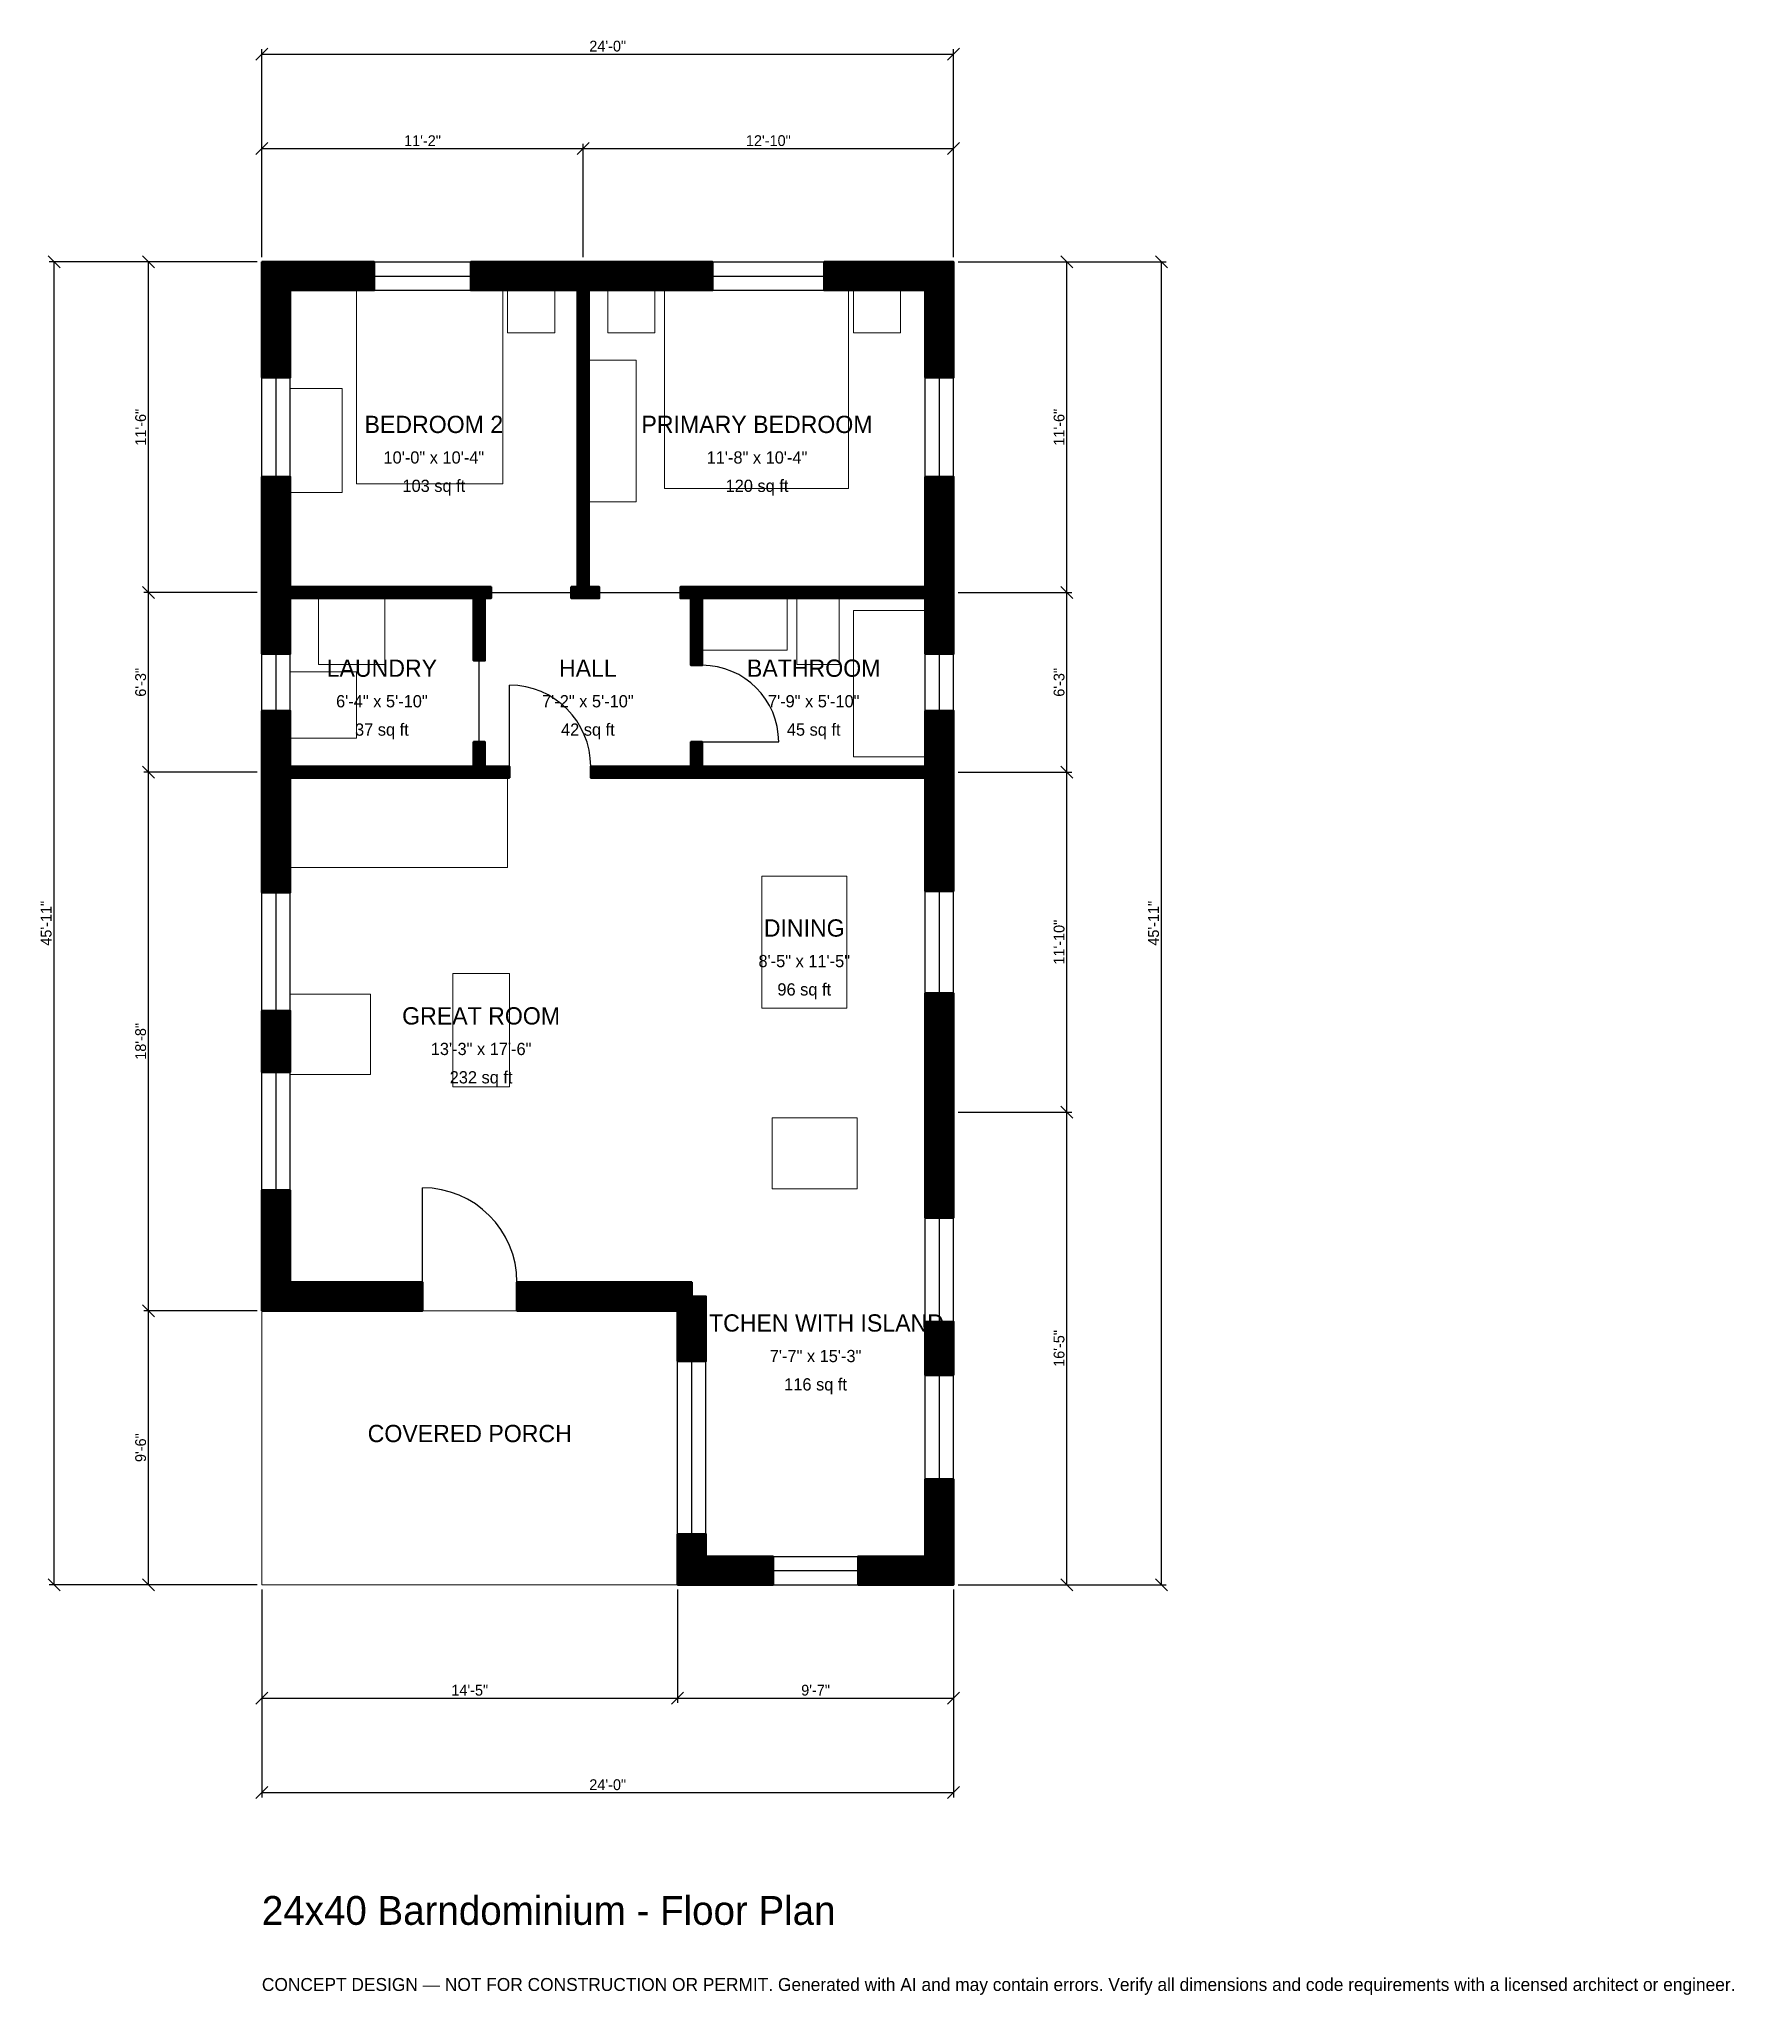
# Model space of a CAD drawing. Header units: inches. Extents: x -93 to 613, y -171 to 644.
import ezdxf
from ezdxf.enums import TextEntityAlignment as Align

# ---------------------------------------------------------------- set-up
doc = ezdxf.new("R2010")
doc.units = ezdxf.units.IN
doc.header["$MEASUREMENT"] = 0
doc.linetypes.add('DASHED', pattern=[0.6, 0.5, -0.1])
for name, color, linetype, lineweight in [('A-ANNO-DIMS', 1, 'Continuous', 13), ('A-ANNO-TEXT', 7, 'Continuous', 18), ('A-AREA-IDEN', 7, 'Continuous', 18), ('A-DOOR', 2, 'Continuous', 25), ('A-FLOR-FIXT', 9, 'Continuous', 13), ('A-FURN', 9, 'Continuous', 13), ('A-GLAZ', 4, 'Continuous', 25), ('A-SITE-PAVE', 8, 'Continuous', 13), ('A-WALL', 7, 'Continuous', 50), ('A-WALL-PATT', 8, 'Continuous', 13)]:
    doc.layers.add(name, color=color, linetype=linetype, lineweight=lineweight)
doc.dimstyles.new('PLAN', dxfattribs={"dimtxt": 4.5, "dimasz": 3, "dimexe": 2, "dimexo": 2, "dimgap": 1, "dimtad": 1, "dimdec": 0, "dimlunit": 4, "dimtsz": 2.5, "dimcen": 2.5, "dimclrd": 1, "dimclre": 1, "dimazin": 3, "dimtfac": 1, "dimtmove": 0, "dimatfit": 3})

msp = doc.modelspace()

# ---------------------------------------------------------------- hatches: boundary and pattern name
at = {"layer": 'A-WALL-PATT'}
h = msp.add_hatch(dxfattribs=at)
h.set_pattern_fill('ANSI31', color=8, scale=0.8)
h.paths.add_polyline_path([(0, 114.1732), (0, 125.9843), (0, 125.9843), (0, 164.3701), (11.811, 164.3701), (11.811, 125.9843), (66.9291, 125.9843), (66.9291, 114.1732), (11.811, 114.1732), (11.811, 114.1732), (0, 114.1732), (0, 114.1732), (0, 114.1732)])
h.paths.add_polyline_path([(0, 239.1732), (11.811, 239.1732), (11.811, 213.5827), (0, 213.5827), (0, 239.1732)])
h.paths.add_polyline_path([(0, 332.6772), (0, 336.2205), (0, 336.2205), (0, 340.9449), (0, 340.9449), (0, 344.4882), (0, 364.1732), (11.811, 364.1732), (11.811, 344.4882), (11.811, 340.9449), (88.189, 340.9449), (88.189, 351.1811), (92.9134, 351.1811), (92.9134, 340.9449), (103.1496, 340.9449), (103.1496, 336.2205), (92.9134, 336.2205), (88.189, 336.2205), (11.811, 336.2205), (11.811, 332.6772), (11.811, 288.3858), (0, 288.3858), (0, 332.6772)])
h.paths.add_polyline_path([(0, 407.4803), (0, 411.0236), (0, 411.0236), (0, 415.748), (0, 415.748), (0, 419.2913), (0, 461.6142), (11.811, 461.6142), (11.811, 419.2913), (11.811, 415.748), (88.189, 415.748), (92.9134, 415.748), (95.4724, 415.748), (95.4724, 411.0236), (92.9134, 411.0236), (92.9134, 385.0394), (88.189, 385.0394), (88.189, 411.0236), (11.811, 411.0236), (11.811, 407.4803), (11.811, 387.7953), (0, 387.7953), (0, 407.4803)])
h.paths.add_polyline_path([(0, 539.3701), (0, 539.3701), (0, 551.1811), (0, 551.1811), (0, 551.1811), (11.811, 551.1811), (11.811, 551.1811), (46.8504, 551.1811), (46.8504, 539.3701), (11.811, 539.3701), (11.811, 502.9528), (0, 502.9528), (0, 539.3701)])
h.paths.add_polyline_path([(127.9528, 551.1811), (131.4961, 551.1811), (131.4961, 551.1811), (136.2205, 551.1811), (136.2205, 551.1811), (139.7638, 551.1811), (187.7953, 551.1811), (187.7953, 539.3701), (139.7638, 539.3701), (136.2205, 539.3701), (136.2205, 415.748), (140.5512, 415.748), (140.5512, 411.0236), (136.2205, 411.0236), (131.4961, 411.0236), (128.937, 411.0236), (128.937, 415.748), (131.4961, 415.748), (131.4961, 539.3701), (127.9528, 539.3701), (87.0079, 539.3701), (87.0079, 551.1811), (127.9528, 551.1811)])
h.paths.add_polyline_path([(276.378, 551.1811), (276.378, 551.1811), (288.189, 551.1811), (288.189, 551.1811), (288.189, 551.1811), (288.189, 539.3701), (288.189, 539.3701), (288.189, 502.9528), (276.378, 502.9528), (276.378, 539.3701), (234.252, 539.3701), (234.252, 551.1811), (276.378, 551.1811)])
h.paths.add_polyline_path([(288.189, 419.2913), (288.189, 415.748), (288.189, 415.748), (288.189, 411.0236), (288.189, 411.0236), (288.189, 407.4803), (288.189, 387.7953), (276.378, 387.7953), (276.378, 407.4803), (276.378, 411.0236), (183.4646, 411.0236), (183.4646, 383.0709), (178.7402, 383.0709), (178.7402, 411.0236), (174.4094, 411.0236), (174.4094, 415.748), (178.7402, 415.748), (183.4646, 415.748), (276.378, 415.748), (276.378, 419.2913), (276.378, 461.6142), (288.189, 461.6142), (288.189, 419.2913)])
h.paths.add_polyline_path([(288.189, 344.4882), (288.189, 340.9449), (288.189, 340.9449), (288.189, 336.2205), (288.189, 336.2205), (288.189, 332.6772), (288.189, 288.9764), (276.378, 288.9764), (276.378, 332.6772), (276.378, 336.2205), (183.4646, 336.2205), (178.7402, 336.2205), (175.5906, 336.2205), (170.8661, 336.2205), (137.0079, 336.2205), (137.0079, 340.9449), (170.8661, 340.9449), (175.5906, 340.9449), (178.7402, 340.9449), (178.7402, 351.1811), (183.4646, 351.1811), (183.4646, 340.9449), (276.378, 340.9449), (276.378, 344.4882), (276.378, 364.1732), (288.189, 364.1732), (288.189, 344.4882)])
h.paths.add_polyline_path([(288.189, 202.7559), (288.189, 190.9449), (288.189, 152.8871), (276.378, 152.8871), (276.378, 190.9449), (276.378, 202.7559), (276.378, 246.4567), (288.189, 246.4567), (288.189, 202.7559)])
h.paths.add_polyline_path([(288.189, 87.2703), (276.378, 87.2703), (276.378, 109.5801), (288.189, 109.5801), (288.189, 87.2703)])
h.paths.add_polyline_path([(288.189, 11.811), (288.189, 11.811), (288.189, 0), (288.189, 0), (288.189, 0), (288.189, 0), (276.378, 0), (276.378, 0), (248.4252, 0), (248.4252, 11.811), (276.378, 11.811), (276.378, 43.9633), (288.189, 43.9633), (288.189, 11.811)])
h.paths.add_polyline_path([(185.0394, 0), (185.0394, 0), (173.2283, 0), (173.2283, 0), (173.2283, 0), (173.2283, 0), (173.2283, 11.811), (173.2283, 11.811), (173.2283, 21.063), (185.0394, 21.063), (185.0394, 11.811), (212.9921, 11.811), (212.9921, 0), (185.0394, 0)])
h.paths.add_polyline_path([(173.2283, 114.1732), (106.2992, 114.1732), (106.2992, 125.9843), (179.1339, 125.9843), (179.1339, 120.0787), (185.0394, 120.0787), (185.0394, 93.1102), (173.2283, 93.1102), (173.2283, 114.1732)])

# ---------------------------------------------------------------- linework, layer by layer
at = {"layer": 'A-DOOR'}
for p, q in [((95.4724, 413.3858), (128.937, 413.3858)), ((140.5512, 413.3858), (174.4094, 413.3858)), ((90.5512, 351.1811), (90.5512, 385.0394)), ((103.1496, 340.9449), (103.1496, 374.8031)), ((183.4646, 351.1811), (215.3543, 351.1811)), ((66.9291, 125.9843), (66.9291, 165.3543))]:
    msp.add_line(p, q, dxfattribs=at)
for centre, radius in [((183.4646, 351.1811), 31.8898), ((103.1496, 340.9449), 33.8583), ((66.9291, 125.9843), 39.3701)]:
    msp.add_arc(centre, radius, 0, 90, dxfattribs=at)
at = {"layer": 'A-FLOR-FIXT'}
for points in [[(183.4646, 389.3701), (218.8976, 389.3701), (218.8976, 411.0236), (183.4646, 411.0236)], [(222.8346, 383.4646), (240.5512, 383.4646), (240.5512, 411.0236), (222.8346, 411.0236)], [(246.4567, 344.8819), (276.378, 344.8819), (276.378, 405.9055), (246.4567, 405.9055)]]:
    msp.add_lwpolyline(points, close=True, dxfattribs=at)
at = {"layer": 'A-FURN'}
for points in [[(39.3701, 458.6614), (100.3937, 458.6614), (100.3937, 539.3701), (39.3701, 539.3701)], [(102.3622, 521.6535), (122.0472, 521.6535), (122.0472, 539.3701), (102.3622, 539.3701)], [(144.0945, 521.6535), (163.7795, 521.6535), (163.7795, 539.3701), (144.0945, 539.3701)], [(167.7165, 456.6929), (244.4882, 456.6929), (244.4882, 539.3701), (167.7165, 539.3701)], [(246.4567, 521.6535), (266.1417, 521.6535), (266.1417, 539.3701), (246.4567, 539.3701)], [(136.2205, 451.1811), (155.9055, 451.1811), (155.9055, 510.2362), (136.2205, 510.2362)], [(11.811, 455.1181), (33.4646, 455.1181), (33.4646, 498.4252), (11.811, 498.4252)], [(23.622, 383.4646), (51.1811, 383.4646), (51.1811, 411.0236), (23.622, 411.0236)], [(11.811, 352.7559), (39.3701, 352.7559), (39.3701, 380.315), (11.811, 380.315)], [(11.811, 298.8189), (102.3622, 298.8189), (102.3622, 336.2205), (11.811, 336.2205)], [(208.2677, 240.1575), (243.7008, 240.1575), (243.7008, 295.2756), (208.2677, 295.2756)], [(79.5276, 207.4803), (103.1496, 207.4803), (103.1496, 254.7244), (79.5276, 254.7244)], [(11.811, 212.5984), (45.2756, 212.5984), (45.2756, 246.063), (11.811, 246.063)], [(212.5984, 164.9606), (248.0315, 164.9606), (248.0315, 194.4882), (212.5984, 194.4882)]]:
    msp.add_lwpolyline(points, close=True, dxfattribs=at)
at = {"layer": 'A-GLAZ'}
for p, q in [((46.8504, 551.1811), (87.0079, 551.1811)), ((187.7953, 551.1811), (234.252, 551.1811)), ((46.8504, 545.2756), (87.0079, 545.2756)), ((46.8504, 539.3701), (87.0079, 539.3701)), ((187.7953, 545.2756), (234.252, 545.2756)), ((187.7953, 539.3701), (234.252, 539.3701)), ((0, 461.6142), (0, 502.9528)), ((5.9055, 461.6142), (5.9055, 502.9528)), ((11.811, 461.6142), (11.811, 502.9528)), ((276.378, 461.6142), (276.378, 502.9528)), ((282.2835, 461.6142), (282.2835, 502.9528)), ((288.189, 461.6142), (288.189, 502.9528)), ((0, 364.1732), (0, 387.7953)), ((5.9055, 364.1732), (5.9055, 387.7953)), ((11.811, 364.1732), (11.811, 387.7953)), ((276.378, 364.1732), (276.378, 387.7953)), ((282.2835, 364.1732), (282.2835, 387.7953)), ((288.189, 364.1732), (288.189, 387.7953)), ((0, 239.1732), (0, 288.3858)), ((5.9055, 239.1732), (5.9055, 288.3858)), ((11.811, 239.1732), (11.811, 288.3858)), ((276.378, 246.4567), (276.378, 288.9764)), ((282.2835, 246.4567), (282.2835, 288.9764)), ((288.189, 246.4567), (288.189, 288.9764)), ((0, 164.3701), (0, 213.5827)), ((5.9055, 164.3701), (5.9055, 213.5827)), ((11.811, 164.3701), (11.811, 213.5827)), ((276.378, 109.5801), (276.378, 152.8871)), ((282.2835, 109.5801), (282.2835, 152.8871)), ((288.189, 109.5801), (288.189, 152.8871)), ((173.2283, 21.063), (173.2283, 93.1102)), ((179.1339, 21.063), (179.1339, 93.1102)), ((185.0394, 21.063), (185.0394, 93.1102)), ((276.378, 43.9633), (276.378, 87.2703)), ((282.2835, 43.9633), (282.2835, 87.2703)), ((288.189, 43.9633), (288.189, 87.2703)), ((212.9921, 11.811), (248.4252, 11.811)), ((212.9921, 5.9055), (248.4252, 5.9055)), ((212.9921, 0), (248.4252, 0))]:
    msp.add_line(p, q, dxfattribs=at)
at = {"layer": 'A-SITE-PAVE', "linetype": 'DASHED'}
msp.add_lwpolyline([(0, 0), (173.2283, 0), (173.2283, 114.1732), (0, 114.1732)], close=True, dxfattribs=at)
at = {"layer": 'A-WALL'}
for points in [[(0, 539.3701), (0, 539.3701), (0, 551.1811), (0, 551.1811), (0, 551.1811), (11.811, 551.1811), (11.811, 551.1811), (46.8504, 551.1811), (46.8504, 539.3701), (11.811, 539.3701), (11.811, 502.9528), (0, 502.9528), (0, 539.3701)], [(127.9528, 551.1811), (131.4961, 551.1811), (131.4961, 551.1811), (136.2205, 551.1811), (136.2205, 551.1811), (139.7638, 551.1811), (187.7953, 551.1811), (187.7953, 539.3701), (139.7638, 539.3701), (136.2205, 539.3701), (136.2205, 415.748), (140.5512, 415.748), (140.5512, 411.0236), (136.2205, 411.0236), (131.4961, 411.0236), (128.937, 411.0236), (128.937, 415.748), (131.4961, 415.748), (131.4961, 539.3701), (127.9528, 539.3701), (87.0079, 539.3701), (87.0079, 551.1811), (127.9528, 551.1811)], [(276.378, 551.1811), (276.378, 551.1811), (288.189, 551.1811), (288.189, 551.1811), (288.189, 551.1811), (288.189, 539.3701), (288.189, 539.3701), (288.189, 502.9528), (276.378, 502.9528), (276.378, 539.3701), (234.252, 539.3701), (234.252, 551.1811), (276.378, 551.1811)], [(0, 407.4803), (0, 411.0236), (0, 411.0236), (0, 415.748), (0, 415.748), (0, 419.2913), (0, 461.6142), (11.811, 461.6142), (11.811, 419.2913), (11.811, 415.748), (88.189, 415.748), (92.9134, 415.748), (95.4724, 415.748), (95.4724, 411.0236), (92.9134, 411.0236), (92.9134, 385.0394), (88.189, 385.0394), (88.189, 411.0236), (11.811, 411.0236), (11.811, 407.4803), (11.811, 387.7953), (0, 387.7953), (0, 407.4803)], [(288.189, 419.2913), (288.189, 415.748), (288.189, 415.748), (288.189, 411.0236), (288.189, 411.0236), (288.189, 407.4803), (288.189, 387.7953), (276.378, 387.7953), (276.378, 407.4803), (276.378, 411.0236), (183.4646, 411.0236), (183.4646, 383.0709), (178.7402, 383.0709), (178.7402, 411.0236), (174.4094, 411.0236), (174.4094, 415.748), (178.7402, 415.748), (183.4646, 415.748), (276.378, 415.748), (276.378, 419.2913), (276.378, 461.6142), (288.189, 461.6142), (288.189, 419.2913)], [(0, 332.6772), (0, 336.2205), (0, 336.2205), (0, 340.9449), (0, 340.9449), (0, 344.4882), (0, 364.1732), (11.811, 364.1732), (11.811, 344.4882), (11.811, 340.9449), (88.189, 340.9449), (88.189, 351.1811), (92.9134, 351.1811), (92.9134, 340.9449), (103.1496, 340.9449), (103.1496, 336.2205), (92.9134, 336.2205), (88.189, 336.2205), (11.811, 336.2205), (11.811, 332.6772), (11.811, 288.3858), (0, 288.3858), (0, 332.6772)], [(288.189, 344.4882), (288.189, 340.9449), (288.189, 340.9449), (288.189, 336.2205), (288.189, 336.2205), (288.189, 332.6772), (288.189, 288.9764), (276.378, 288.9764), (276.378, 332.6772), (276.378, 336.2205), (183.4646, 336.2205), (178.7402, 336.2205), (175.5906, 336.2205), (170.8661, 336.2205), (137.0079, 336.2205), (137.0079, 340.9449), (170.8661, 340.9449), (175.5906, 340.9449), (178.7402, 340.9449), (178.7402, 351.1811), (183.4646, 351.1811), (183.4646, 340.9449), (276.378, 340.9449), (276.378, 344.4882), (276.378, 364.1732), (288.189, 364.1732), (288.189, 344.4882)], [(288.189, 202.7559), (288.189, 190.9449), (288.189, 152.8871), (276.378, 152.8871), (276.378, 190.9449), (276.378, 202.7559), (276.378, 246.4567), (288.189, 246.4567), (288.189, 202.7559)], [(0, 239.1732), (11.811, 239.1732), (11.811, 213.5827), (0, 213.5827), (0, 239.1732)], [(0, 114.1732), (0, 125.9843), (0, 125.9843), (0, 164.3701), (11.811, 164.3701), (11.811, 125.9843), (66.9291, 125.9843), (66.9291, 114.1732), (11.811, 114.1732), (11.811, 114.1732), (0, 114.1732), (0, 114.1732), (0, 114.1732)], [(173.2283, 114.1732), (106.2992, 114.1732), (106.2992, 125.9843), (179.1339, 125.9843), (179.1339, 120.0787), (185.0394, 120.0787), (185.0394, 93.1102), (173.2283, 93.1102), (173.2283, 114.1732)], [(288.189, 87.2703), (276.378, 87.2703), (276.378, 109.5801), (288.189, 109.5801), (288.189, 87.2703)], [(288.189, 11.811), (288.189, 11.811), (288.189, 0), (288.189, 0), (288.189, 0), (288.189, 0), (276.378, 0), (276.378, 0), (248.4252, 0), (248.4252, 11.811), (276.378, 11.811), (276.378, 43.9633), (288.189, 43.9633), (288.189, 11.811)], [(185.0394, 0), (185.0394, 0), (173.2283, 0), (173.2283, 0), (173.2283, 0), (173.2283, 0), (173.2283, 11.811), (173.2283, 11.811), (173.2283, 21.063), (185.0394, 21.063), (185.0394, 11.811), (212.9921, 11.811), (212.9921, 0), (185.0394, 0)]]:
    msp.add_lwpolyline(points, close=True, dxfattribs=at)

# ---------------------------------------------------------------- texts
at = {"layer": 'A-ANNO-TEXT'}
for s, height, p in [('24x40 Barndominium - Floor Plan', 12, (0, -141.7323)), ('CONCEPT DESIGN — NOT FOR CONSTRUCTION OR PERMIT. Generated with AI and may contain errors. Verify all dimensions and code requirements with a licensed architect or engineer.', 5.4, (0, -169.2913))]:
    msp.add_text(s, height=height, dxfattribs=at).set_placement(p)
at = {"layer": 'A-AREA-IDEN'}
for s, height, p in [('BEDROOM 2', 7.2, (71.6535, 483.4646)), ('PRIMARY BEDROOM', 7.2, (206.2992, 483.4646)), ('10\'-0" x 10\'-4"', 5.1, (71.6535, 469.685)), ('11\'-8" x 10\'-4"', 5.1, (206.2992, 469.685)), ('103 sq ft', 5.1, (71.6535, 457.874)), ('120 sq ft', 5.1, (206.2992, 457.874)), ('LAUNDRY', 7.2, (50, 381.8898)), ('HALL', 7.2, (135.8268, 381.8898)), ('BATHROOM', 7.2, (229.9213, 381.8898)), ('6\'-4" x 5\'-10"', 5.1, (50, 368.1102)), ('7\'-2" x 5\'-10"', 5.1, (135.8268, 368.1102)), ('7\'-9" x 5\'-10"', 5.1, (229.9213, 368.1102)), ('37 sq ft', 5.1, (50, 356.2992)), ('42 sq ft', 5.1, (135.8268, 356.2992)), ('45 sq ft', 5.1, (229.9213, 356.2992)), ('DINING', 7.2, (225.9843, 273.622)), ('8\'-5" x 11\'-5"', 5.1, (225.9843, 259.8425)), ('96 sq ft', 5.1, (225.9843, 248.0315)), ('GREAT ROOM', 7.2, (91.3386, 237.0079)), ('13\'-3" x 17\'-6"', 5.1, (91.3386, 223.2283)), ('232 sq ft', 5.1, (91.3386, 211.4173)), ('KITCHEN WITH ISLAND', 7.2, (230.7087, 109.0551)), ('7\'-7" x 15\'-3"', 5.1, (230.7087, 95.2756)), ('116 sq ft', 5.1, (230.7087, 83.4646)), ('COVERED PORCH', 7.2, (86.6142, 62.9921))]:
    msp.add_text(s, height=height, dxfattribs=at).set_placement(p, align=Align.MIDDLE_CENTER)

# ---------------------------------------------------------------- dimensions: what is measured, and where the dimension line sits
at = {"layer": 'A-ANNO-DIMS'}
for base, p1, p2, text in [((0, 637.7953), (0, 551.1811), (288.189, 551.1811), '24\'-0"'), ((0, 598.4252), (0, 551.1811), (133.8583, 551.1811), '11\'-2"'), ((133.8583, 598.4252), (133.8583, 551.1811), (288.189, 551.1811), '12\'-10"'), ((0, -47.2441), (0, 0), (173.2283, 0), '14\'-5"'), ((0, -86.6142), (0, 0), (288.189, 0), '24\'-0"'), ((173.2283, -47.2441), (173.2283, 0), (288.189, 0), '9\'-7"')]:
    msp.add_linear_dim(base=base, p1=p1, p2=p2, text=text, dimstyle='PLAN', dxfattribs=at).render()
for base, p1, p2, text in [((-86.6142, 0), (0, 0), (0, 551.1811), '45\'-11"'), ((-47.2441, 413.3858), (0, 413.3858), (0, 551.1811), '11\'-6"'), ((335.4331, 413.3858), (288.189, 413.3858), (288.189, 551.1811), '11\'-6"'), ((374.8031, 0), (288.189, 0), (288.189, 551.1811), '45\'-11"'), ((-47.2441, 338.5827), (0, 338.5827), (0, 413.3858), '6\'-3"'), ((335.4331, 338.5827), (288.189, 338.5827), (288.189, 413.3858), '6\'-3"'), ((-47.2441, 114.1732), (0, 114.1732), (0, 338.5827), '18\'-8"'), ((335.4331, 196.8504), (288.189, 196.8504), (288.189, 338.5827), '11\'-10"'), ((335.4331, 0), (288.189, 0), (288.189, 196.8504), '16\'-5"'), ((-47.2441, 0), (0, 0), (0, 114.1732), '9\'-6"')]:
    msp.add_linear_dim(base=base, p1=p1, p2=p2, angle=90, text=text, dimstyle='PLAN', dxfattribs=at).render()

doc.saveas('drawing.dxf')
